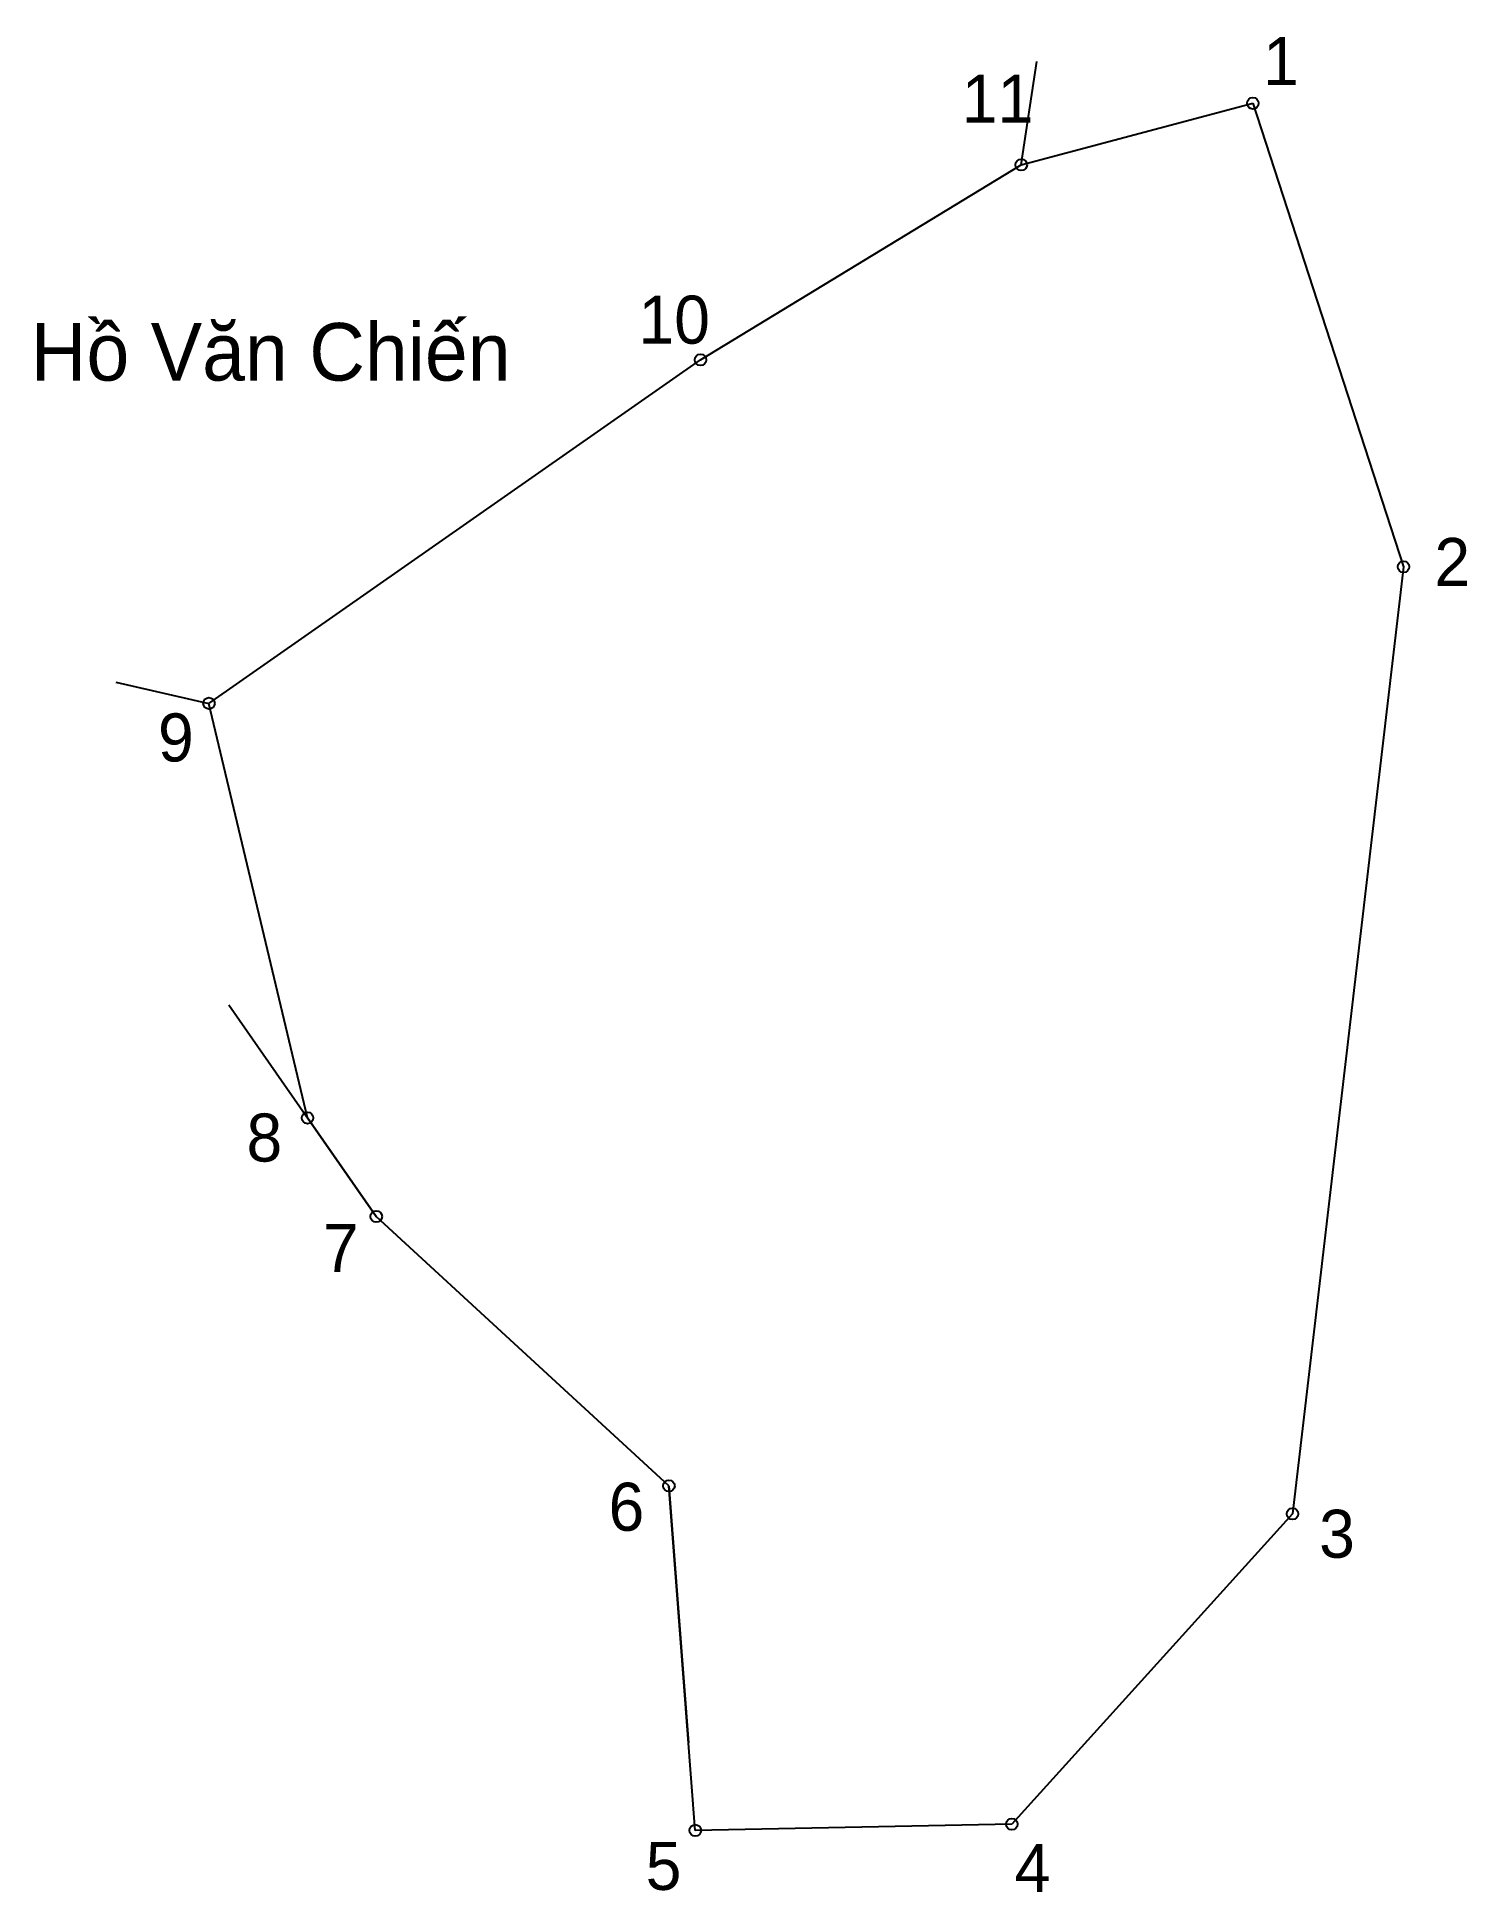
# Model space of a CAD drawing. Extents: x 547112.7 to 547173.1, y 1821149.4 to 1821227.7.
import ezdxf

# ---------------------------------------------------------------- set-up
doc = ezdxf.new("R2010")
doc.units = 0
for name, color, linetype in [('CanhThua', 7, 'Continuous'), ('MocDinhThua', 7, 'Continuous'), ('RauThua', 7, 'Continuous'), ('SoHieuDinhThua', 7, 'Continuous'), ('TenChuLanCan', 7, 'Continuous')]:
    doc.layers.add(name, color=color, linetype=linetype)

msp = doc.modelspace()

# ---------------------------------------------------------------- linework, layer by layer
at = {"layer": 'CanhThua'}
for p, q in [((547154.25, 1821222.33), (547164.019, 1821224.931)), ((547164.019, 1821224.931), (547170.38, 1821205.366)), ((547140.71, 1821214.1), (547154.25, 1821222.33)), ((547119.97, 1821199.6), (547140.71, 1821214.1)), ((547170.38, 1821205.366), (547165.698, 1821165.384)), ((547124.128, 1821182.1), (547119.97, 1821199.6)), ((547127.03, 1821177.94), (547124.128, 1821182.1)), ((547139.38, 1821166.57), (547127.03, 1821177.94)), ((547140.493, 1821152.025), (547139.38, 1821166.57)), ((547165.698, 1821165.384), (547153.85, 1821152.285)), ((547153.85, 1821152.285), (547140.493, 1821152.025))]:
    msp.add_line(p, q, dxfattribs=at)
at = {"layer": 'MocDinhThua'}
for centre in [(547164.019, 1821224.931), (547154.25, 1821222.33), (547140.71, 1821214.1), (547170.38, 1821205.366), (547119.97, 1821199.6), (547124.128, 1821182.1), (547127.03, 1821177.94), (547139.38, 1821166.57), (547165.698, 1821165.384), (547140.493, 1821152.025), (547153.85, 1821152.285)]:
    msp.add_circle(centre, 0.243, dxfattribs=at)
at = {"layer": 'RauThua'}
for p, q in [((547154.25, 1821222.33), (547154.912, 1821226.701)), ((547116.035, 1821200.499), (547119.97, 1821199.6)), ((547120.802, 1821186.867), (547127.03, 1821177.94)), ((547139.38, 1821166.57), (547140.21, 1821155.717))]:
    msp.add_line(p, q, dxfattribs=at)

# ---------------------------------------------------------------- texts
at = {"layer": 'SoHieuDinhThua'}
for s, height, p in [('1', 2.027, (547164.461, 1821225.698)), ('11', 2.0267, (547151.743, 1821224.113)), ('10', 2.0267, (547138.096, 1821214.784)), ('2', 2.027, (547171.685, 1821204.553)), ('9', 2.027, (547117.819, 1821197.147)), ('8', 2.027, (547121.554, 1821180.258)), ('7', 2.027, (547124.781, 1821175.594)), ('6', 2.027, (547136.834, 1821164.672)), ('3', 2.027, (547166.821, 1821163.533)), ('5', 2.027, (547138.4, 1821149.512)), ('4', 2.027, (547153.972, 1821149.427))]:
    msp.add_text(s, height=height, dxfattribs=at).set_placement(p)
at = {"layer": 'TenChuLanCan'}
msp.add_text('Hồ Văn Chiến', height=2.432, dxfattribs=at).set_placement((547112.45, 1821213.224))

doc.saveas('drawing.dxf')
